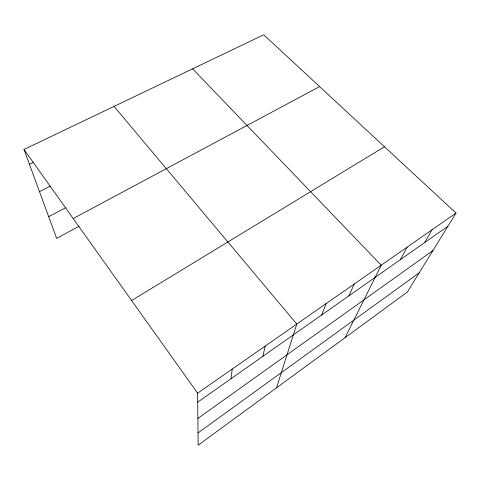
<?xml version="1.0" encoding="UTF-8"?>
<svg xmlns="http://www.w3.org/2000/svg" width="480" height="480" viewBox="0 0 480 480"><rect width="100%" height="100%" fill="white"/><g stroke="black" fill="none" stroke-linecap="round" stroke-linejoin="round"><path stroke-width="0.72" d="M231.006 378.732L232.206 369.066M262.848 356.346L265.224 346.05M276.51 387.834L296.784 324.054L114.06 106.398M321.702 314.97L326.106 303.612M348.942 295.818L354.228 284.016M345.096 337.626L381.21 265.212L192.63 68.814M400.302 259.71L407.124 247.146M424.536 242.67L432.036 229.782M456 213.078L407.34 292.062L198.144 445.206L197.616 393.168L24 149.478L263.748 34.794L456 213.078L197.616 393.168M198.018 432.924L419.166 272.862M197.874 418.428L432.852 250.65M197.706 402.138L447.876 226.26M131.61 300.522L384.474 146.748M78.984 226.284L56.658 238.386L24 149.478M73.206 218.544L319.596 86.586M48.684 216.684L65.874 207.636M39.486 191.646L50.628 185.982M29.424 164.25L33.438 162.288"/></g></svg>
